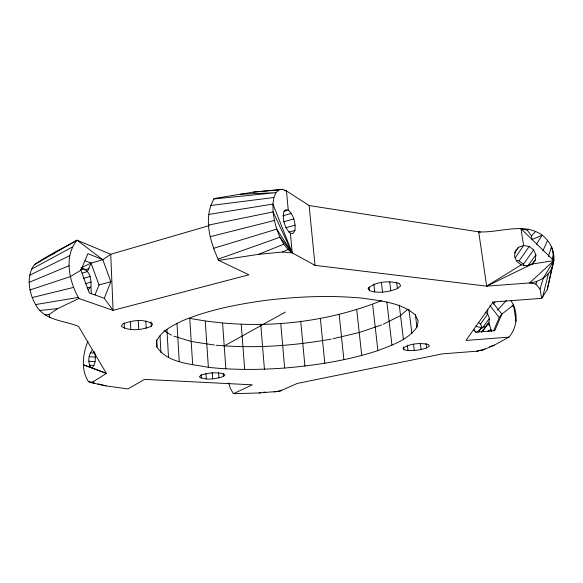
<?xml version="1.0" encoding="UTF-8"?>
<svg xmlns="http://www.w3.org/2000/svg" width="583" height="583" viewBox="0 0 583 583"><rect width="100%" height="100%" fill="white"/><g stroke="black" fill="none" stroke-linecap="round" stroke-linejoin="round"><path stroke-width="0.87" d="M209.297 225.577L110.734 254.261L77.007 240.174C63.583 256.695 69.224 281.421 78.88 298.496L113.066 310.338L248.941 274.804L218.691 260.404C209.989 241.807 202.884 217.328 214.238 198.504L253.452 192.113L282.464 189.315L286.472 190.918L309.114 205.551L480.494 232.136M283.892 211.301L288.25 210.048L285.415 209.771L283.608 212.686C282.719 220.031 284.723 228.244 290.4 233.273L293.213 233.426L294.954 230.438C295.778 223.158 293.781 215.098 288.25 210.048L286.472 190.918L284.759 190.721M87.931 341.091C82.888 353.524 80.673 369.892 88.47 381.588L90.635 382.543L92.923 381.901L106.412 373.419L90.751 367.523C87.763 362.488 88.339 355.229 91.823 350.565M92.566 367.625L90.751 367.523L83.558 364.849L106.412 373.419L78.508 326.342C63.831 320.482 43.827 320.431 35.548 304.581C31.708 297.76 29.485 290.145 29.15 282.325C29.23 275.963 30.491 269.382 34.74 264.427C48.098 255.179 62.884 248.161 77.007 240.174L102.805 259.683L110.836 281.669L104.321 298.307L113.066 310.338L110.734 254.261L102.805 259.683L90.999 263.101L81.139 267.808M532.192 264.23L535.289 260.047L535.901 254.858L533.656 249.896L529.167 246.485L523.636 245.523L518.527 247.272L515.204 251.258L514.563 256.44L516.786 261.424L521.289 264.864L526.85 265.833L531.98 264.07L553.85 260.63C554.739 250.763 549.929 241.158 542.212 235.138C523.57 221.861 499.405 233.083 478.701 231.859L486.645 286.158L529.561 282.944C536.834 282.194 543.669 278.936 548.494 273.398C555.184 265.775 553.923 255.697 551.525 246.638L548.377 256.564M487.665 309.711L487.672 314.099L489.487 318.296L488.918 322.69L491.462 331.363M282.464 189.315L278.871 189.898L275.941 192.681L273.908 197.506L272.924 204.072L273.084 211.921L274.382 220.483L276.721 229.134L279.942 237.23L283.79 244.197L287.987 249.524L292.221 252.869L315.031 265.367L486.645 286.158L531.98 264.07L535.289 260.047M81.175 268.829L83.843 268.799C93.404 273.879 90.088 285.262 91.422 293.839M416.932 327.136L418.193 320.971L415.387 315.053C401.097 302.431 380.874 301.025 362.859 298.197C330.495 295.136 297.877 296.492 265.644 300.354C237.055 304.341 208.393 309.85 181.677 321.095C172.284 325.963 161.462 330.699 156.798 340.887L156.914 347.009C167.766 363.362 190.94 363.843 208.371 367.326C233.703 370.103 259.26 369.862 284.65 368.033C316.197 365.366 347.73 360.425 377.901 350.609C391.951 345.129 407.94 340.115 416.932 327.136L415.366 314.631M510.868 300.515C518.469 311.337 517.77 327.238 508.915 337.127L465.963 340.443L493.109 302.023L541.658 298.35L547.248 289.656L553.85 260.63L520.976 228.776L523.636 245.523L515.263 257.788M547.248 289.656L552.094 267.4M552.203 259.508L553.238 255.252M542.518 297.549L548.494 273.398M540.062 289.088L543.283 278.186L553.85 260.63L529.561 282.944L535.879 284.074L540.062 289.088L541.658 298.35M535.879 284.074L536.826 281.451M95.036 294.889L99.023 284.941L90.999 263.101L85.154 260.783M90.999 263.101L87.465 271.591L82.247 273.077M29.988 289.97L70.375 276.59L80.884 270.221L87.902 253.627L102.805 259.683M493.626 330.678L499.252 317.553L501.861 314.128L513.536 304.931L516.05 321.386M542.904 250.894L547.619 240.356M151.288 326.312L152.615 324.01C143.914 318.449 131.722 320.373 122.525 324.046L121.395 326.371C130.169 331.691 142.092 329.891 151.288 326.312L151.055 321.809M536.36 244.255L542.212 235.138L532.119 239.562L531.507 235.991L527.251 230.168L520.976 228.776M514.658 253.022L518.527 247.272M516.451 260.419L519.11 260.885L529.167 246.485M489.487 318.296L482.294 328.127L480.545 324.046L487.672 314.099L485.202 312.167M524.139 265.782L523.425 264.179L533.656 249.896M478.621 332.011L481.835 327.595L486.12 326.094L488.918 322.69L482.25 331.698M527.637 266.154L535.901 254.858M481.558 332.274L486.12 326.094M493.429 304.129L495.011 302.016M88.106 289.962L90.569 287.018L87.086 287.98M531.507 235.991L535.668 231.32M497.452 310.192L506.649 300.223M223.391 376.531L224.892 374.927L222.968 373.579C215.601 372.194 207.788 372.69 200.741 375.299L199.371 376.91C206.564 380.794 215.87 378.775 223.391 376.531L223.202 373.82M476.69 332.397L481.835 327.595L477.215 326.779L475.983 325.81M511.546 306.694L513.536 304.931M407.83 309.209L400.536 315.556L383.301 324.243M527.251 230.168L528.431 229.148M397.409 288.592L400.601 285.896L399.457 283.491C389.298 280.62 376.297 281.188 368.07 288.33L369.447 290.684C378.571 293.643 388.628 291.988 397.409 288.592L396.659 282.354M52.922 254.079L54.241 253.037M78.88 298.496L57.724 308.604L48.972 314.616L44.767 314.864M426.567 347.949L429.328 346.113L428.578 344.531C420.161 342.746 410.25 343.314 402.948 348.153L403.851 349.705C411.35 351.607 419.308 350.259 426.567 347.949L425.998 343.46M486.645 286.158L521.289 264.864M90.635 382.543L105.997 385.895L127.917 388.927L144.555 379.387L252.293 384.824L233.44 393.685L230.358 388.395L228.704 382.965M34.74 264.427L76.315 240.67M224.222 345.959L285.335 312.102M233.44 393.685L259.071 392.957L277.544 391.419L280.43 390.88L297.257 383.446L442.257 353.874L476.843 351.199L483.919 349.603L494.238 345.187L508.915 337.127M31.628 269.084L72.219 247.097M482.709 349.968L484.961 348.816M487.701 331.435L490.952 329.832M487.825 331.363L491.024 329.789M29.711 275.191L69.749 255.645M218.691 260.404L258.633 254.334L282.383 252.016L287.987 249.524M192.681 364.907L189.759 318.318C253.386 330.386 321.357 324.695 381.581 300.631M29.15 282.325L69.107 265.724M258.633 254.334L283.79 244.197M217.984 259.224L279.942 237.23L292.221 252.869L282.383 252.016M381.654 324.928L359.223 332.536L333.039 338.708M489.523 346.761L494.238 345.187M213.436 248.358L276.721 229.134L292.221 252.869L290.4 233.273M80.359 269.798L83.843 268.799M84.644 269.914L89.01 268.668M282.653 215.878L291.332 213.4M83.252 278.404L90.197 276.444M283.462 221.853L293.868 218.909M85.249 283.775L91.327 282.077M285.641 227.8L295.187 225.133M288.862 232.121L294.954 230.438M99.023 284.941L110.836 281.669M210.223 236.683L274.382 220.483M32.174 297.578L73.465 287.426M476.843 351.199L483.919 349.603M208.59 225.089L273.084 211.921L292.221 252.869L272.924 204.072L208.663 214.442M274.076 392.009L280.43 390.88A21.272 10.982 -86.6 0 0 281.851 390.063M35.548 304.581L78.129 297.425M331.275 339.058C293.366 345.952 254.603 348.554 216.176 345.238M259.071 392.957L260.812 392.687M263.429 392.279L265.17 392.002M210.412 205.537L273.908 197.506M39.855 310.484L57.724 308.604M213.662 198.985L275.941 192.681L240.509 194.226M253.452 192.113L278.871 189.898M473.44 329.417L475.815 332.15L494.763 330.699L501.861 314.128L492.365 301.987M90.751 367.523L92.42 367.589C95.605 363.807 95.765 358.319 94.927 353.648M89.454 365.198L93.98 365.454M88.878 361.256L95.204 361.62M89.163 356.73L95.488 357.117M90.234 352.824L94.759 353.109M214.435 345.056L191.209 341.463L173.865 336.172M88.47 381.588L93.732 382.878M98.112 383.957L105.997 385.895M487.024 324.192L489.647 324.964M487.22 324.257L489.786 325.015M104.321 298.307L89.279 292.921L80.884 270.221M164.02 330.656L171.395 335.196M519.11 260.885L523.425 264.179M478.395 322.363L480.545 324.046M92.923 381.901L94.759 383.57M489.866 305.528L499.252 317.553M473.688 329.395L475.815 332.15M93.936 351.33L94.81 352.853M48.972 314.616L49.941 317.444M420.285 343.292L421.072 349.552M413.522 344.247L414.294 350.507M408.909 309.223L411.89 333.352M407.357 345.187L408.013 350.558M399.268 305.084L403.429 339.43M403.523 347.009L403.851 349.705M389.728 281.851L390.807 290.859M386.872 302.103L391.951 345.231M381.377 282.223L382.535 292.127M373.812 283.95L374.745 292.068M372.654 304.523L377.901 350.609M369.039 287.12L369.447 290.684M356.752 309.894L361.73 355.462M339.175 314.529L343.883 359.704M320.358 318.347L324.797 363.253M309.114 205.551L315.031 265.367M300.733 321.284L304.909 366.044M280.722 323.288L284.65 368.033M260.747 324.316L264.434 369.185M241.231 324.345L244.692 369.462M222.597 323.354L225.861 368.842M218.545 372.544L218.924 377.952M212.248 372.53L212.678 378.833M205.296 321.342L208.371 367.326M205.937 373.601L206.287 378.935M201.186 374.614L201.419 378.236M176.977 323.237L179.243 361.613M166.927 329.351L168.516 357.481M160.026 335.852L160.937 352.584M156.528 339.751L156.914 347.009M145.837 321.116L146.195 328.287M138.28 320.475L138.71 329.431M130.403 321.379L130.774 329.453M124.194 322.931L124.441 328.338M549.485 278.208L549.558 280.744"/></g></svg>
